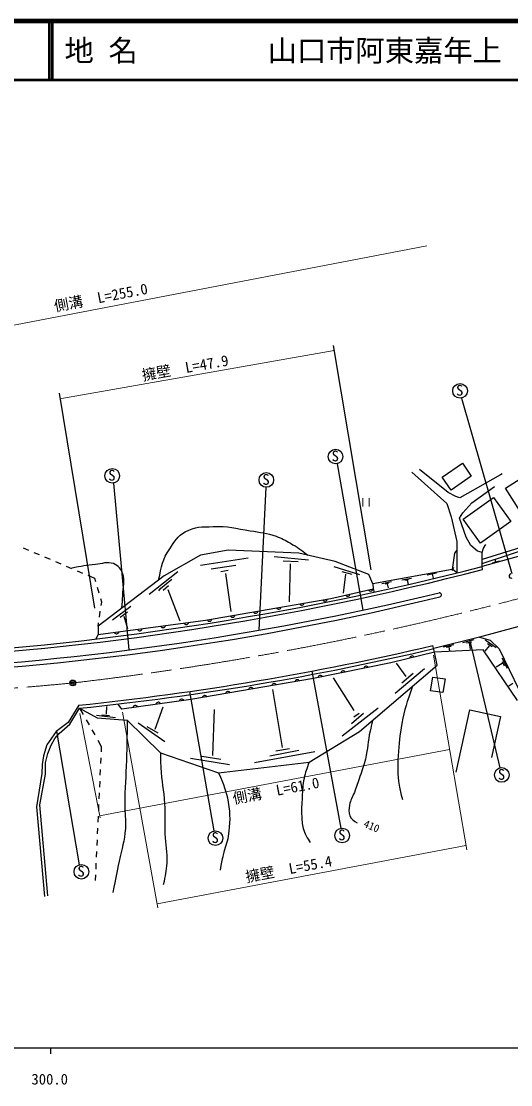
# Model space of a CAD drawing. Units: millimetres at full size, sheet at 1:1000; details may follow other scales. Extents: x 40000 to 680000, y 20000 to 380000.
# Drawn here: x 362987 to 446532, y 198715 to 380000 of the extents above; entities that cross this region are included whole.
import ezdxf
from ezdxf.enums import TextEntityAlignment as Align

# ---------------------------------------------------------------- set-up
doc = ezdxf.new("R2010")
doc.units = ezdxf.units.MM
doc.header["$LTSCALE"] = 1000
doc.header["$PDMODE"] = 32
doc.header["$PDSIZE"] = 500
doc.linetypes.add('CHAIN', pattern=[18.5, 12, -1.5, 3.5, -1.5])
for name, color, linetype, lineweight in [('M-BGD', 7, 'Continuous', 25), ('M-BMK', 2, 'CHAIN', 13), ('M-BMK-SRVR', 3, 'Continuous', 25), ('M-STR-HTXT', 7, 'Continuous', 13), ('M-TTL', 2, 'Continuous', 140), ('M-TTL-BAND', 7, 'Continuous', 25), ('M-TTL-LINE', 7, 'Continuous', 50)]:
    doc.layers.add(name, color=color, linetype=linetype, lineweight=lineweight)
doc.layers.add('M-TTL-TXT', color=7, linetype='Continuous')
doc.styles.add('ＭＳ ゴシック', font='')
doc.styles.get('ＭＳ ゴシック').set_extended_font_data('MS Gothic')

msp = doc.modelspace()

# ---------------------------------------------------------------- linework, layer by layer
at = {"layer": 'M-BGD'}
for p, q in [((416235, 324718), (422631, 286493)), ((369438, 316620), (375461, 279960)), ((438136, 315776), (446731, 285847)), ((416909, 304582), (421297, 279615)), ((434851, 302269), (438291, 304644)), ((438291, 304644), (439798, 302461)), ((429629, 303133), (435603, 297769)), ((435866, 299692), (430975, 303601)), ((445041, 302875), (444760, 302700)), ((445625, 300403), (450615, 303617)), ((378734, 301283), (381370, 272827)), ((436358, 300087), (434851, 302269)), ((439798, 302461), (436358, 300087)), ((444760, 302700), (437844, 298780)), ((403573, 276186), (404813, 300552)), ((437154, 299014), (435866, 299692)), ((439892, 297902), (443742, 300711)), ((448210, 296390), (445625, 300403)), ((435603, 297769), (436375, 295504)), ((437844, 298780), (437154, 299014)), ((438371, 296229), (439892, 297902)), ((438428, 295135), (443599, 298836)), ((443599, 298836), (446525, 294747)), ((436375, 295504), (437305, 291292)), ((437784, 295296), (438371, 296229)), ((465317, 295642), (441677, 288236)), ((441677, 287586), (465990, 295507)), ((438899, 292051), (437784, 295296)), ((441354, 291046), (438428, 295135)), ((446525, 294747), (441354, 291046)), ((439745, 290655), (438899, 292051)), ((464572, 293407), (441676, 287048)), ((364278, 289799), (363357, 290190)), ((437305, 291292), (437338, 289815)), ((440876, 289688), (439745, 290655)), ((441679, 289455), (441906, 290180)), ((441906, 290180), (442296, 290819)), ((366118, 289017), (365198, 289408)), ((367959, 288235), (367039, 288626)), ((393575, 288983), (387401, 285450)), ((393561, 287295), (401736, 288559)), ((398306, 289819), (393575, 288983)), ((410376, 289349), (398306, 289819)), ((406151, 288787), (412031, 288173)), ((416537, 287927), (410376, 289349)), ((436935, 289322), (436526, 286572)), ((437338, 289815), (436935, 289322)), ((437338, 289815), (437334, 285955)), ((441679, 289455), (440876, 289688)), ((441676, 287048), (441679, 289455)), ((369800, 287452), (368879, 287844)), ((371640, 286670), (370720, 287061)), ((395378, 286663), (399617, 287291)), ((407661, 288032), (410223, 287892)), ((408907, 287506), (408714, 281028)), ((416352, 287060), (420740, 285709)), ((422329, 285684), (416537, 287927)), ((436526, 286572), (422978, 284121)), ((436732, 286909), (436515, 286317)), ((436695, 286544), (437266, 286103)), ((441690, 286541), (441676, 287048)), ((444596, 287957), (443374, 287603)), ((443993, 287879), (443876, 288232)), ((373481, 285888), (372561, 286279)), ((375528, 285018), (374401, 285497)), ((375698, 284443), (375528, 285018)), ((387401, 285450), (376103, 276858)), ((384828, 282349), (389691, 286193)), ((386777, 283280), (388708, 284895)), ((397037, 286220), (398318, 286413)), ((397844, 285851), (398757, 279392)), ((417703, 286218), (419406, 285726)), ((418335, 285744), (417932, 282531)), ((422978, 284121), (422329, 285684)), ((427923, 284795), (429585, 285092)), ((428477, 284733), (429062, 284850)), ((428843, 284702), (429015, 284015)), ((432269, 285642), (433872, 285983)), ((433133, 285751), (433307, 285095)), ((376262, 282524), (375980, 283483)), ((386461, 282911), (386777, 283280)), ((387233, 283016), (388111, 283806)), ((388023, 283157), (390077, 277785)), ((422978, 284121), (423074, 283275)), ((424536, 284182), (426197, 284479)), ((425090, 284120), (425675, 284237)), ((425456, 284089), (425628, 283402)), ((376713, 280989), (376544, 281564)), ((376335, 278429), (376481, 279418)), ((376627, 280407), (376713, 280989)), ((378584, 277987), (381673, 280304)), ((379883, 278391), (381111, 279356)), ((457023, 279255), (441204, 275027)), ((376103, 276858), (376189, 277440)), ((380515, 278602), (381111, 276460)), ((376103, 276858), (376115, 275459)), ((441204, 275027), (433378, 273060)), ((435012, 273349), (436807, 273776)), ((438329, 274116), (440310, 274615)), ((438984, 274038), (439897, 274233)), ((439460, 273975), (439585, 272984)), ((444713, 252739), (439563, 274614)), ((441204, 275027), (442994, 274500)), ((442185, 274527), (442320, 274428)), ((442320, 274428), (444037, 273273)), ((442560, 273934), (443376, 273393)), ((442994, 274500), (444574, 273043)), ((433543, 272456), (433236, 273580)), ((441827, 272839), (433543, 272456)), ((433944, 270240), (433543, 272456)), ((435532, 273328), (436338, 273474)), ((435938, 273297), (436058, 272683)), ((447691, 264225), (441827, 272839)), ((442851, 273533), (442091, 272628)), ((444574, 273043), (449611, 262590)), ((420711, 258901), (433944, 270240)), ((428703, 268289), (427030, 270594)), ((445054, 270520), (444066, 269917)), ((445028, 271498), (445938, 269703)), ((445043, 270848), (445413, 270151)), ((417581, 242440), (412627, 269232)), ((431816, 269623), (426796, 265398)), ((429862, 268804), (427954, 267177)), ((419805, 262505), (416277, 268061)), ((432849, 265873), (433208, 268208)), ((433208, 268208), (435310, 267885)), ((435310, 267885), (434951, 265551)), ((446859, 267115), (446196, 266678)), ((395892, 241972), (391739, 265761)), ((407581, 256216), (405923, 266063)), ((434951, 265551), (432849, 265873)), ((372799, 263413), (370988, 260447)), ((371288, 260174), (372950, 262898)), ((372950, 262898), (375930, 261279)), ((372950, 262898), (373565, 261815)), ((377509, 261894), (377615, 263181)), ((385833, 259349), (387202, 263114)), ((423912, 262900), (417778, 258108)), ((379054, 261250), (375848, 261636)), ((375930, 261279), (381064, 260857)), ((376737, 261777), (378048, 261648)), ((395707, 254820), (395970, 262693)), ((421411, 262005), (419357, 260214)), ((420648, 261979), (419752, 261399)), ((437197, 251983), (439567, 262646)), ((439567, 262646), (444797, 261484)), ((444797, 261484), (443243, 254492)), ((370988, 260447), (368938, 258904)), ((369464, 258579), (371288, 260174)), ((374059, 260946), (374553, 260076)), ((381064, 260857), (386725, 255302)), ((387492, 257190), (382963, 260376)), ((384411, 259796), (386307, 258717)), ((368938, 258904), (367358, 256645)), ((368077, 256590), (368736, 257758)), ((368736, 257758), (369464, 258579)), ((372955, 236227), (369033, 258975)), ((375046, 259207), (375540, 258337)), ((376034, 257468), (376649, 256385)), ((412140, 253727), (420711, 258901)), ((367358, 256645), (366785, 254808)), ((367505, 255191), (368077, 256590)), ((376649, 256385), (376607, 255460)), ((405396, 254767), (410346, 255768)), ((406449, 255636), (408793, 256058)), ((366785, 254808), (366551, 253287)), ((367120, 253568), (367505, 255191)), ((376562, 254461), (376516, 253462)), ((386725, 255302), (396658, 251871)), ((398524, 253267), (391889, 254320)), ((393784, 254715), (397076, 254188)), ((413111, 255478), (402816, 253609)), ((366551, 253287), (366486, 251755)), ((367108, 251667), (367120, 253568)), ((376471, 252463), (376425, 251464)), ((396658, 251871), (412140, 253727)), ((366486, 251755), (365597, 246091)), ((366137, 246424), (367108, 251667)), ((376380, 250465), (376334, 249466)), ((376289, 248467), (376243, 247468)), ((365597, 246091), (366962, 230787)), ((367506, 230892), (366137, 246424)), ((376198, 246470), (376152, 245471)), ((376107, 244472), (376061, 243473)), ((376016, 242474), (375970, 241475)), ((375925, 240476), (375879, 239477)), ((375834, 238478), (375788, 237479)), ((375743, 236480), (375697, 235481)), ((375651, 234482), (375609, 233557))]:
    msp.add_line(p, q, dxfattribs=at)
for points in [[(375779, 274707), (376115, 275459), (394430, 277887), (415833, 281616), (423074, 283275), (423240, 282684)], [(433543, 272456), (426090, 270627), (412872, 267942), (391952, 264372), (380169, 262753), (379523, 263614)]]:
    msp.add_lwpolyline(points, dxfattribs=at)
for centre in [(437872, 316998), (416634, 305801), (378512, 302513), (404815, 301802), (445002, 251523), (396131, 240745), (417758, 241203), (373247, 235012)]:
    msp.add_circle(centre, 1250, dxfattribs=at)
for centre, radius, start, end in [((315223, 780172), 509079, 272.98427, 284.38263), ((317367, 764550), 493911, 272.82775, 284.57884), ((446614, 285431), 373, 101.74707, 299.15202), ((422607, 283288), 417, 209.16349, 356.64308), ((318513, 763368), 494551, 272.37389, 283.54273), ((321133, 743601), 475391, 272.1655, 283.78975), ((414805, 281556), 417, 206.14349, 353.62308), ((418708, 282395), 417, 209.16349, 356.64308), ((434359, 282235), 335, 285.29739, 96.27121), ((402983, 279496), 417, 206.14349, 353.62308), ((406924, 280183), 417, 206.14349, 353.62308), ((410864, 280869), 417, 206.14349, 353.62308), ((391145, 277570), 417, 203.81483, 351.29442), ((395102, 278123), 417, 206.14349, 353.62308), ((399042, 278809), 417, 206.14349, 353.62308), ((379249, 275992), 417, 203.81483, 351.29442), ((383215, 276518), 417, 203.81483, 351.29442), ((387180, 277044), 417, 203.81483, 351.29442), ((322236, 748687), 487902, 275.94846, 283.15019), ((325369, 730585), 470101, 275.80904, 283.28271), ((429686, 271390), 417, 30.04734, 177.52693), ((414034, 268059), 417, 27.74562, 175.22521), ((417954, 268855), 417, 27.74562, 175.22521), ((421874, 269652), 417, 27.74562, 175.22521), ((406151, 266677), 417, 25.94237, 173.42196), ((410094, 267349), 417, 25.94237, 173.42196), ((394322, 264658), 417, 25.94237, 173.42196), ((398265, 265331), 417, 25.94237, 173.42196), ((402208, 266004), 417, 25.94237, 173.42196), ((382442, 262948), 417, 24.08535, 171.56494), ((386405, 263492), 417, 24.08535, 171.56494), ((390367, 264037), 417, 24.08535, 171.56494)]:
    msp.add_arc(centre, radius, start, end, dxfattribs=at)
for points, knots in [([(386440, 284719), (386957, 287125), (387078, 288237), (388321, 290071), (389186, 291345), (389646, 292217), (390987, 292973), (392628, 293899), (393845, 293782), (395727, 293862), (398216, 293967), (399607, 293557), (402066, 293151), (403816, 292862), (404832, 292785), (406509, 292203), (407506, 291857), (408017, 291535), (408938, 291018), (410151, 290337), (410553, 290005), (411876, 289003)], [0, 0, 0, 0, 1, 1, 1, 2, 2, 2, 3, 3, 3, 4, 4, 4, 5, 5, 5, 6, 6, 6, 7, 7, 7, 7]), ([(380163, 279945), (380251, 280970), (380265, 281256), (380300, 282098), (380364, 283587), (380736, 284496), (380277, 285913), (380153, 286297), (380049, 286519), (379774, 286814), (379433, 287180), (379193, 287378), (378721, 287540), (377579, 287932), (376836, 287506), (375634, 287399), (373996, 287255), (373422, 287120), (371477, 286740)], [0, 0, 0, 0, 1, 1, 1, 2, 2, 2, 3, 3, 3, 4, 4, 4, 5, 5, 5, 6, 6, 6, 6]), ([(429767, 266661), (428768, 263757), (428419, 262836), (427944, 260293), (427548, 258166), (427435, 256950), (427313, 254790), (427202, 252837), (427160, 251713), (427497, 249787), (427664, 248831), (427729, 248463), (428050, 247365)], [0, 0, 0, 0, 1, 1, 1, 2, 2, 2, 3, 3, 3, 4, 4, 4, 4]), ([(381064, 260857), (381025, 257566), (381013, 256716), (380939, 254062), (380857, 251099), (380644, 249443), (380643, 246479), (380642, 244882), (380859, 243986), (380761, 242391), (380626, 240181), (380121, 238996), (379695, 236823), (379287, 234738), (379154, 234082), (378629, 231491)], [0, 0, 0, 0, 1, 1, 1, 2, 2, 2, 3, 3, 3, 4, 4, 4, 5, 5, 5, 5]), ([(422956, 260825), (422731, 259965), (422682, 259723), (422524, 259012), (422114, 257165), (422150, 256079), (421734, 254233), (421463, 253034), (421179, 252397), (420786, 251232), (420430, 250178), (420223, 249590), (419838, 248546), (419524, 247694), (419169, 247268), (419009, 246374), (418884, 245675), (418791, 245203), (419088, 244557), (419370, 243942), (419730, 243703), (420312, 243333)], [0, 0, 0, 0, 1, 1, 1, 2, 2, 2, 3, 3, 3, 4, 4, 4, 5, 5, 5, 6, 6, 6, 7, 7, 7, 7]), ([(386725, 255302), (386735, 254118), (386757, 253788), (386804, 252818), (386922, 250378), (387291, 249035), (387456, 246598), (387590, 244612), (387451, 243492), (387515, 241503), (387577, 239557), (387952, 238469), (387811, 236526), (387704, 235054), (387606, 234476), (387219, 232794)], [0, 0, 0, 0, 1, 1, 1, 2, 2, 2, 3, 3, 3, 4, 4, 4, 5, 5, 5, 5]), ([(412140, 253727), (411649, 252477), (411491, 252052), (411251, 250932), (410992, 249719), (411009, 249011), (410935, 247773), (410859, 246479), (410774, 245749), (410856, 244455), (410916, 243521), (410918, 242974), (411212, 242085), (411502, 241207), (411734, 240860), (412318, 239992)], [0, 0, 0, 0, 1, 1, 1, 2, 2, 2, 3, 3, 3, 4, 4, 4, 5, 5, 5, 5]), ([(396658, 251871), (397603, 249744), (397944, 248910), (398297, 246894), (398686, 244670), (398611, 243351), (398308, 241114), (398134, 239827), (397733, 239169), (397448, 237902), (397219, 236885), (397152, 236538), (396934, 235282)], [0, 0, 0, 0, 1, 1, 1, 2, 2, 2, 3, 3, 3, 4, 4, 4, 4])]:
    msp.add_open_spline(points, degree=3, knots=knots, dxfattribs=at)
at = {"layer": 'M-BMK'}
for centre, radius, start, end in [((309483, 805378), 541767, 276.60189, 287.18205), ((318477, 819390), 554753, 265.14581, 275.51264)]:
    msp.add_arc(centre, radius, start, end, dxfattribs=at)
at = {"layer": 'M-BMK-SRVR'}
msp.add_circle((371770, 267203), 500, dxfattribs=at)
msp.add_point((371770, 267203), dxfattribs=at)
at = {"layer": 'M-STR-HTXT'}
for p, q in [((328694, 321883), (432196, 341704)), ((369599, 315643), (416379, 323859)), ((421306, 298706), (421306, 297306)), ((422356, 297306), (422356, 298706)), ((433340, 271927), (439014, 238784)), ((372979, 261988), (376431, 244192)), ((380254, 262232), (386297, 228880)), ((376362, 244548), (436095, 255835)), ((386176, 229548), (438890, 239510))]:
    msp.add_line(p, q, dxfattribs=at)
at = {"layer": 'M-TTL'}
msp.add_line((680000, 380000), (40000, 380000), dxfattribs=at)
at = {"layer": 'M-TTL-BAND'}
for p, q in [((40000, 205000), (579000, 205000)), ((368000, 205000), (368000, 204000))]:
    msp.add_line(p, q, dxfattribs=at)
at = {"layer": 'M-TTL-LINE'}
for p, q in [((367750, 380000), (367750, 370000)), ((368250, 380000), (368250, 370000)), ((40000, 370000), (680000, 370000))]:
    msp.add_line(p, q, dxfattribs=at)

# ---------------------------------------------------------------- texts
at = {"layer": 'M-BGD', "style": 'ＭＳ ゴシック'}
for p in [(437194, 315625), (415955, 304428), (377833, 301140), (404137, 300429), (444323, 250149), (395452, 239371), (417079, 239829), (372568, 233638)]:
    msp.add_text('S', height=1833, dxfattribs=at).set_placement(p, align=Align.BOTTOM_LEFT)
msp.add_text('410', height=1320, rotation=336.666, dxfattribs=at).set_placement((421141, 242359), align=Align.BOTTOM_LEFT)
at = {"layer": 'M-STR-HTXT', "style": 'ＭＳ ゴシック'}
for s, rotation, p in [('側溝\u3000L=255.0', 10.837, (368878, 329970)), ('擁壁\u3000L=47.9', 9.962, (383833, 318201)), ('側溝\u3000L=61.0', 10.701, (399378, 246041)), ('擁壁\u3000L=55.4', 10.701, (401553, 232680))]:
    msp.add_text(s, height=1833, rotation=rotation, dxfattribs=at).set_placement(p, align=Align.BOTTOM_LEFT)
at = {"layer": 'M-TTL-BAND', "style": 'ＭＳ ゴシック'}
msp.add_text('300.0', height=1833, dxfattribs=at).set_placement((367844, 198195), align=Align.BOTTOM_CENTER)
at = {"layer": 'M-TTL-TXT', "style": 'ＭＳ ゴシック'}
for s, p in [('地 名', (370380, 375000)), ('山口市阿東嘉年上', (405024, 375000))]:
    msp.add_text(s, height=3666, dxfattribs=at).set_placement(p, align=Align.MIDDLE_LEFT)

doc.saveas('drawing.dxf')
